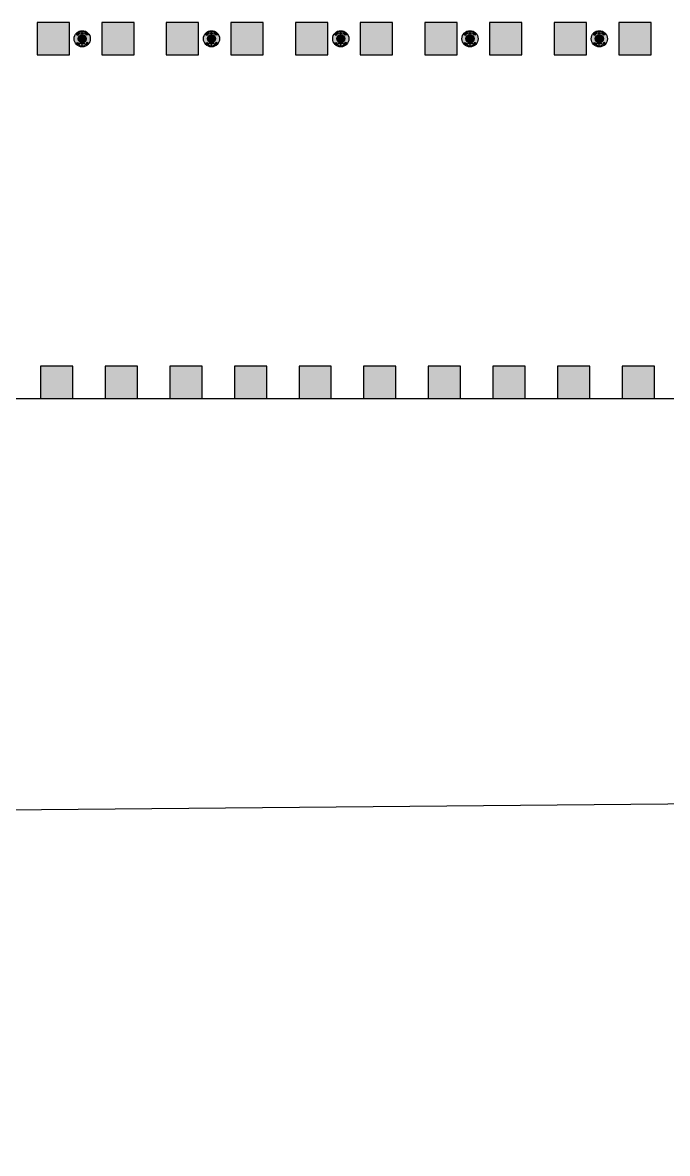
# Model space of a CAD drawing. Header units: metres. Extents: x 668617 to 675126, y 2286318 to 2293677.
# Drawn here: x 668816.72 to 668824.7, y 2287193.37 to 2287207.37 of the extents above; entities that cross this region are included whole.
import ezdxf

# ---------------------------------------------------------------- set-up
doc = ezdxf.new("R2010")
doc.units = ezdxf.units.M
doc.header["$MEASUREMENT"] = 0
for name, color, linetype in [('DMTG-B-CuadrosVerdes', 94, 'Continuous'), ('DMTG-M-VIALETON', 92, 'Continuous'), ('DMTG-PB-BANQUETAS', 251, 'Continuous'), ('DMTG-PB-LOTIFICACION', 253, 'Continuous'), ('DMTG-PB-MANZANAS', 251, 'Continuous')]:
    doc.layers.add(name, color=color, linetype=linetype)

# ---------------------------------------------------------------- blocks, each defined once
blk = doc.blocks.new('*U114')
h = blk.add_hatch(color=256)
h.dxf.hatch_style = 1
h.paths.add_polyline_path([(66.358, 4.25), (66.758, 4.25), (66.758, 4.65), (66.358, 4.65)])
h = blk.add_hatch(color=256)
h.dxf.hatch_style = 1
h.paths.add_polyline_path([(66.358, 4.25), (66.758, 4.25), (66.758, 4.65), (66.358, 4.65)])
h = blk.add_hatch(color=256)
h.dxf.hatch_style = 1
h.paths.add_polyline_path([(67.158, 4.25), (67.558, 4.25), (67.558, 4.65), (67.158, 4.65)])
h = blk.add_hatch(color=256)
h.dxf.hatch_style = 1
h.paths.add_polyline_path([(67.158, 4.25), (67.558, 4.25), (67.558, 4.65), (67.158, 4.65)])
h = blk.add_hatch(color=256)
h.dxf.hatch_style = 1
h.paths.add_polyline_path([(67.958, 4.25), (68.358, 4.25), (68.358, 4.65), (67.958, 4.65)])
h = blk.add_hatch(color=256)
h.dxf.hatch_style = 1
h.paths.add_polyline_path([(67.958, 4.25), (68.358, 4.25), (68.358, 4.65), (67.958, 4.65)])
h = blk.add_hatch(color=256)
h.dxf.hatch_style = 1
h.paths.add_polyline_path([(68.758, 4.25), (69.158, 4.25), (69.158, 4.65), (68.758, 4.65)])
h = blk.add_hatch(color=256)
h.dxf.hatch_style = 1
h.paths.add_polyline_path([(68.758, 4.25), (69.158, 4.25), (69.158, 4.65), (68.758, 4.65)])
h = blk.add_hatch(color=256)
h.dxf.hatch_style = 1
h.paths.add_polyline_path([(69.558, 4.25), (69.958, 4.25), (69.958, 4.65), (69.558, 4.65)])
h = blk.add_hatch(color=256)
h.dxf.hatch_style = 1
h.paths.add_polyline_path([(69.558, 4.25), (69.958, 4.25), (69.958, 4.65), (69.558, 4.65)])
h = blk.add_hatch(color=256)
h.dxf.hatch_style = 1
h.paths.add_polyline_path([(70.358, 4.25), (70.758, 4.25), (70.758, 4.65), (70.358, 4.65)])
h = blk.add_hatch(color=256)
h.dxf.hatch_style = 1
h.paths.add_polyline_path([(70.358, 4.25), (70.758, 4.25), (70.758, 4.65), (70.358, 4.65)])
h = blk.add_hatch(color=256)
h.dxf.hatch_style = 1
h.paths.add_polyline_path([(71.158, 4.25), (71.558, 4.25), (71.558, 4.65), (71.158, 4.65)])
h = blk.add_hatch(color=256)
h.dxf.hatch_style = 1
h.paths.add_polyline_path([(71.158, 4.25), (71.558, 4.25), (71.558, 4.65), (71.158, 4.65)])
h = blk.add_hatch(color=256)
h.dxf.hatch_style = 1
h.paths.add_polyline_path([(71.958, 4.25), (72.358, 4.25), (72.358, 4.65), (71.958, 4.65)])
h = blk.add_hatch(color=256)
h.dxf.hatch_style = 1
h.paths.add_polyline_path([(71.958, 4.25), (72.358, 4.25), (72.358, 4.65), (71.958, 4.65)])
h = blk.add_hatch(color=256)
h.dxf.hatch_style = 1
h.paths.add_polyline_path([(72.758, 4.25), (73.158, 4.25), (73.158, 4.65), (72.758, 4.65)])
h = blk.add_hatch(color=256)
h.dxf.hatch_style = 1
h.paths.add_polyline_path([(72.758, 4.25), (73.158, 4.25), (73.158, 4.65), (72.758, 4.65)])
h = blk.add_hatch(color=256)
h.dxf.hatch_style = 1
h.paths.add_polyline_path([(73.558, 4.25), (73.958, 4.25), (73.958, 4.65), (73.558, 4.65)])
h = blk.add_hatch(color=256)
h.dxf.hatch_style = 1
h.paths.add_polyline_path([(73.558, 4.25), (73.958, 4.25), (73.958, 4.65), (73.558, 4.65)])
h = blk.add_hatch(color=256)
h.dxf.hatch_style = 1
h.paths.add_polyline_path([(66.4, 0), (66.8, 0), (66.8, 0.4), (66.4, 0.4)])
h = blk.add_hatch(color=256)
h.dxf.hatch_style = 1
h.paths.add_polyline_path([(66.4, 0), (66.8, 0), (66.8, 0.4), (66.4, 0.4)])
h = blk.add_hatch(color=256)
h.dxf.hatch_style = 1
h.paths.add_polyline_path([(67.2, 0), (67.6, 0), (67.6, 0.4), (67.2, 0.4)])
h = blk.add_hatch(color=256)
h.dxf.hatch_style = 1
h.paths.add_polyline_path([(67.2, 0), (67.6, 0), (67.6, 0.4), (67.2, 0.4)])
h = blk.add_hatch(color=256)
h.dxf.hatch_style = 1
h.paths.add_polyline_path([(68, 0), (68.4, 0), (68.4, 0.4), (68, 0.4)])
h = blk.add_hatch(color=256)
h.dxf.hatch_style = 1
h.paths.add_polyline_path([(68, 0), (68.4, 0), (68.4, 0.4), (68, 0.4)])
h = blk.add_hatch(color=256)
h.dxf.hatch_style = 1
h.paths.add_polyline_path([(68.8, 0), (69.2, 0), (69.2, 0.4), (68.8, 0.4)])
h = blk.add_hatch(color=256)
h.dxf.hatch_style = 1
h.paths.add_polyline_path([(68.8, 0), (69.2, 0), (69.2, 0.4), (68.8, 0.4)])
h = blk.add_hatch(color=256)
h.dxf.hatch_style = 1
h.paths.add_polyline_path([(69.6, 0), (70, 0), (70, 0.4), (69.6, 0.4)])
h = blk.add_hatch(color=256)
h.dxf.hatch_style = 1
h.paths.add_polyline_path([(69.6, 0), (70, 0), (70, 0.4), (69.6, 0.4)])
h = blk.add_hatch(color=256)
h.dxf.hatch_style = 1
h.paths.add_polyline_path([(70.4, 0), (70.8, 0), (70.8, 0.4), (70.4, 0.4)])
h = blk.add_hatch(color=256)
h.dxf.hatch_style = 1
h.paths.add_polyline_path([(70.4, 0), (70.8, 0), (70.8, 0.4), (70.4, 0.4)])
h = blk.add_hatch(color=256)
h.dxf.hatch_style = 1
h.paths.add_polyline_path([(71.2, 0), (71.6, 0), (71.6, 0.4), (71.2, 0.4)])
h = blk.add_hatch(color=256)
h.dxf.hatch_style = 1
h.paths.add_polyline_path([(71.2, 0), (71.6, 0), (71.6, 0.4), (71.2, 0.4)])
h = blk.add_hatch(color=256)
h.dxf.hatch_style = 1
h.paths.add_polyline_path([(72, 0), (72.4, 0), (72.4, 0.4), (72, 0.4)])
h = blk.add_hatch(color=256)
h.dxf.hatch_style = 1
h.paths.add_polyline_path([(72, 0), (72.4, 0), (72.4, 0.4), (72, 0.4)])
h = blk.add_hatch(color=256)
h.dxf.hatch_style = 1
h.paths.add_polyline_path([(72.8, 0), (73.2, 0), (73.2, 0.4), (72.8, 0.4)])
h = blk.add_hatch(color=256)
h.dxf.hatch_style = 1
h.paths.add_polyline_path([(72.8, 0), (73.2, 0), (73.2, 0.4), (72.8, 0.4)])
h = blk.add_hatch(color=256)
h.dxf.hatch_style = 1
h.paths.add_polyline_path([(73.6, 0), (74, 0), (74, 0.4), (73.6, 0.4)])
h = blk.add_hatch(color=256)
h.dxf.hatch_style = 1
h.paths.add_polyline_path([(73.6, 0), (74, 0), (74, 0.4), (73.6, 0.4)])
for points in [[(66.358, 4.25), (66.758, 4.25), (66.758, 4.65), (66.358, 4.65)], [(66.358, 4.25), (66.758, 4.25), (66.758, 4.65), (66.358, 4.65)], [(67.158, 4.25), (67.558, 4.25), (67.558, 4.65), (67.158, 4.65)], [(67.158, 4.25), (67.558, 4.25), (67.558, 4.65), (67.158, 4.65)], [(67.958, 4.25), (68.358, 4.25), (68.358, 4.65), (67.958, 4.65)], [(67.958, 4.25), (68.358, 4.25), (68.358, 4.65), (67.958, 4.65)], [(68.758, 4.25), (69.158, 4.25), (69.158, 4.65), (68.758, 4.65)], [(68.758, 4.25), (69.158, 4.25), (69.158, 4.65), (68.758, 4.65)], [(69.558, 4.25), (69.958, 4.25), (69.958, 4.65), (69.558, 4.65)], [(69.558, 4.25), (69.958, 4.25), (69.958, 4.65), (69.558, 4.65)], [(70.358, 4.25), (70.758, 4.25), (70.758, 4.65), (70.358, 4.65)], [(70.358, 4.25), (70.758, 4.25), (70.758, 4.65), (70.358, 4.65)], [(71.158, 4.25), (71.558, 4.25), (71.558, 4.65), (71.158, 4.65)], [(71.158, 4.25), (71.558, 4.25), (71.558, 4.65), (71.158, 4.65)], [(71.958, 4.25), (72.358, 4.25), (72.358, 4.65), (71.958, 4.65)], [(71.958, 4.25), (72.358, 4.25), (72.358, 4.65), (71.958, 4.65)], [(72.758, 4.25), (73.158, 4.25), (73.158, 4.65), (72.758, 4.65)], [(72.758, 4.25), (73.158, 4.25), (73.158, 4.65), (72.758, 4.65)], [(73.558, 4.25), (73.958, 4.25), (73.958, 4.65), (73.558, 4.65)], [(73.558, 4.25), (73.958, 4.25), (73.958, 4.65), (73.558, 4.65)], [(66.4, 0), (66.8, 0), (66.8, 0.4), (66.4, 0.4)], [(66.4, 0), (66.8, 0), (66.8, 0.4), (66.4, 0.4)], [(67.2, 0), (67.6, 0), (67.6, 0.4), (67.2, 0.4)], [(67.2, 0), (67.6, 0), (67.6, 0.4), (67.2, 0.4)], [(68, 0), (68.4, 0), (68.4, 0.4), (68, 0.4)], [(68, 0), (68.4, 0), (68.4, 0.4), (68, 0.4)], [(68.8, 0), (69.2, 0), (69.2, 0.4), (68.8, 0.4)], [(68.8, 0), (69.2, 0), (69.2, 0.4), (68.8, 0.4)], [(69.6, 0), (70, 0), (70, 0.4), (69.6, 0.4)], [(69.6, 0), (70, 0), (70, 0.4), (69.6, 0.4)], [(70.4, 0), (70.8, 0), (70.8, 0.4), (70.4, 0.4)], [(70.4, 0), (70.8, 0), (70.8, 0.4), (70.4, 0.4)], [(71.2, 0), (71.6, 0), (71.6, 0.4), (71.2, 0.4)], [(71.2, 0), (71.6, 0), (71.6, 0.4), (71.2, 0.4)], [(72, 0), (72.4, 0), (72.4, 0.4), (72, 0.4)], [(72, 0), (72.4, 0), (72.4, 0.4), (72, 0.4)], [(72.8, 0), (73.2, 0), (73.2, 0.4), (72.8, 0.4)], [(72.8, 0), (73.2, 0), (73.2, 0.4), (72.8, 0.4)], [(73.6, 0), (74, 0), (74, 0.4), (73.6, 0.4)], [(73.6, 0), (74, 0), (74, 0.4), (73.6, 0.4)]]:
    blk.add_lwpolyline(points, close=True)
blk = doc.blocks.new('*U35')
at = {"true_color": 0x58ba48}
h = blk.add_hatch(color=85, dxfattribs=at)
h.dxf.hatch_style = 1
h.paths.add_polyline_path([(38.85, 11.3, 1), (38.95, 11.3, 1)], flags=0)
h.paths.add_polyline_path([(38.85, 11.368), (38.839, 11.379, 0.062746), (38.821, 11.361), (38.832, 11.35, 0.413879), (38.85, 11.35, 0.414549)], flags=17)
h.paths.add_polyline_path([(38.847, 11.359, -1), (38.835, 11.359, -1)], flags=16)
h.paths.add_polyline_path([(38.85, 11.3, 1), (38.95, 11.3, 1)], flags=16)
h.paths.add_polyline_path([(38.962, 11.379), (38.951, 11.368, 0.413879), (38.951, 11.35, 0.414549), (38.969, 11.35), (38.979, 11.361, 0.062746)], flags=17)
h.paths.add_polyline_path([(38.966, 11.359, -1), (38.954, 11.359, -1)], flags=16)
h.paths.add_polyline_path([(38.979, 11.238), (38.969, 11.249, 0.413879), (38.951, 11.249, 0.414549), (38.951, 11.231), (38.962, 11.221, 0.062746)], flags=17)
h.paths.add_polyline_path([(38.954, 11.24, -1), (38.966, 11.24, -1)], flags=16)
h.paths.add_polyline_path([(38.85, 11.249, 0.414549), (38.832, 11.249), (38.821, 11.238, 0.062746), (38.839, 11.221), (38.85, 11.231, 0.413879)], flags=17)
h.paths.add_polyline_path([(38.835, 11.24, -1), (38.847, 11.24, -1)], flags=16)
h.paths.add_polyline_path([(38.979, 11.361), (38.969, 11.35, -0.414549), (38.951, 11.35, -0.413879), (38.951, 11.368), (38.962, 11.379, 0.342564), (38.839, 11.379), (38.85, 11.368, -0.414549), (38.85, 11.35, -0.413879), (38.832, 11.35), (38.821, 11.361, 0.166532), (38.8, 11.3, 0.166532), (38.821, 11.238), (38.832, 11.249, -0.414549), (38.85, 11.249, -0.413879), (38.85, 11.231), (38.839, 11.221, 0.342564), (38.962, 11.221), (38.951, 11.231, -0.414549), (38.951, 11.249, -0.413879), (38.969, 11.249), (38.979, 11.238, 0.166532), (39, 11.3, 0.166532)])
h.paths.add_polyline_path([(38.95, 11.3, -1), (38.85, 11.3, -1)], flags=0)
h.paths.add_polyline_path([(38.929, 11.355, 0.245947), (38.871, 11.355), (38.86, 11.377, -0.245947), (38.941, 11.377)], flags=16)
h.paths.add_polyline_path([(38.929, 11.244), (38.941, 11.222, -0.245947), (38.86, 11.222), (38.871, 11.244, 0.245947)], flags=16)
h = blk.add_hatch(color=85, dxfattribs=at)
h.dxf.hatch_style = 1
h.paths.add_polyline_path([(38.85, 11.3, 1), (38.95, 11.3, 1)])
at = {"true_color": 0xc7c8ca}
h = blk.add_hatch(color=9, dxfattribs=at)
h.dxf.hatch_style = 1
h.paths.add_polyline_path([(38.941, 11.377, 0.245947), (38.86, 11.377), (38.871, 11.355, -0.245947), (38.929, 11.355)])
h.paths.add_polyline_path([(38.941, 11.222), (38.929, 11.244, -0.245947), (38.871, 11.244), (38.86, 11.222, 0.245947)])
at = {"true_color": 0x58ba48}
h = blk.add_hatch(color=85, dxfattribs=at)
h.dxf.hatch_style = 1
h.paths.add_polyline_path([(40.45, 11.3, 1), (40.55, 11.3, 1)], flags=0)
h.paths.add_polyline_path([(40.45, 11.368), (40.439, 11.379, 0.062746), (40.421, 11.361), (40.432, 11.35, 0.413879), (40.45, 11.35, 0.414549)], flags=17)
h.paths.add_polyline_path([(40.447, 11.359, -1), (40.435, 11.359, -1)], flags=16)
h.paths.add_polyline_path([(40.45, 11.3, 1), (40.55, 11.3, 1)], flags=16)
h.paths.add_polyline_path([(40.562, 11.379), (40.551, 11.368, 0.413879), (40.551, 11.35, 0.414549), (40.569, 11.35), (40.579, 11.361, 0.062746)], flags=17)
h.paths.add_polyline_path([(40.566, 11.359, -1), (40.554, 11.359, -1)], flags=16)
h.paths.add_polyline_path([(40.579, 11.238), (40.569, 11.249, 0.413879), (40.551, 11.249, 0.414549), (40.551, 11.231), (40.562, 11.221, 0.062746)], flags=17)
h.paths.add_polyline_path([(40.554, 11.24, -1), (40.566, 11.24, -1)], flags=16)
h.paths.add_polyline_path([(40.45, 11.249, 0.414549), (40.432, 11.249), (40.421, 11.238, 0.062746), (40.439, 11.221), (40.45, 11.231, 0.413879)], flags=17)
h.paths.add_polyline_path([(40.435, 11.24, -1), (40.447, 11.24, -1)], flags=16)
h.paths.add_polyline_path([(40.579, 11.361), (40.569, 11.35, -0.414549), (40.551, 11.35, -0.413879), (40.551, 11.368), (40.562, 11.379, 0.342564), (40.439, 11.379), (40.45, 11.368, -0.414549), (40.45, 11.35, -0.413879), (40.432, 11.35), (40.421, 11.361, 0.166532), (40.4, 11.3, 0.166532), (40.421, 11.238), (40.432, 11.249, -0.414549), (40.45, 11.249, -0.413879), (40.45, 11.231), (40.439, 11.221, 0.342564), (40.562, 11.221), (40.551, 11.231, -0.414549), (40.551, 11.249, -0.413879), (40.569, 11.249), (40.579, 11.238, 0.166532), (40.6, 11.3, 0.166532)])
h.paths.add_polyline_path([(40.55, 11.3, -1), (40.45, 11.3, -1)], flags=0)
h.paths.add_polyline_path([(40.529, 11.355, 0.245947), (40.471, 11.355), (40.46, 11.377, -0.245947), (40.541, 11.377)], flags=16)
h.paths.add_polyline_path([(40.529, 11.244), (40.541, 11.222, -0.245947), (40.46, 11.222), (40.471, 11.244, 0.245947)], flags=16)
h = blk.add_hatch(color=85, dxfattribs=at)
h.dxf.hatch_style = 1
h.paths.add_polyline_path([(40.45, 11.3, 1), (40.55, 11.3, 1)])
at = {"true_color": 0xc7c8ca}
h = blk.add_hatch(color=9, dxfattribs=at)
h.dxf.hatch_style = 1
h.paths.add_polyline_path([(40.541, 11.377, 0.245947), (40.46, 11.377), (40.471, 11.355, -0.245947), (40.529, 11.355)])
h.paths.add_polyline_path([(40.541, 11.222), (40.529, 11.244, -0.245947), (40.471, 11.244), (40.46, 11.222, 0.245947)])
at = {"true_color": 0x58ba48}
h = blk.add_hatch(color=85, dxfattribs=at)
h.dxf.hatch_style = 1
h.paths.add_polyline_path([(42.05, 11.3, 1), (42.15, 11.3, 1)], flags=0)
h.paths.add_polyline_path([(42.05, 11.368), (42.039, 11.379, 0.062746), (42.021, 11.361), (42.032, 11.35, 0.413879), (42.05, 11.35, 0.414549)], flags=17)
h.paths.add_polyline_path([(42.047, 11.359, -1), (42.035, 11.359, -1)], flags=16)
h.paths.add_polyline_path([(42.05, 11.3, 1), (42.15, 11.3, 1)], flags=16)
h.paths.add_polyline_path([(42.162, 11.379), (42.151, 11.368, 0.413879), (42.151, 11.35, 0.414549), (42.169, 11.35), (42.179, 11.361, 0.062746)], flags=17)
h.paths.add_polyline_path([(42.166, 11.359, -1), (42.154, 11.359, -1)], flags=16)
h.paths.add_polyline_path([(42.179, 11.238), (42.169, 11.249, 0.413879), (42.151, 11.249, 0.414549), (42.151, 11.231), (42.162, 11.221, 0.062746)], flags=17)
h.paths.add_polyline_path([(42.154, 11.24, -1), (42.166, 11.24, -1)], flags=16)
h.paths.add_polyline_path([(42.05, 11.249, 0.414549), (42.032, 11.249), (42.021, 11.238, 0.062746), (42.039, 11.221), (42.05, 11.231, 0.413879)], flags=17)
h.paths.add_polyline_path([(42.035, 11.24, -1), (42.047, 11.24, -1)], flags=16)
h.paths.add_polyline_path([(42.179, 11.361), (42.169, 11.35, -0.414549), (42.151, 11.35, -0.413879), (42.151, 11.368), (42.162, 11.379, 0.342564), (42.039, 11.379), (42.05, 11.368, -0.414549), (42.05, 11.35, -0.413879), (42.032, 11.35), (42.021, 11.361, 0.166532), (42, 11.3, 0.166532), (42.021, 11.238), (42.032, 11.249, -0.414549), (42.05, 11.249, -0.413879), (42.05, 11.231), (42.039, 11.221, 0.342564), (42.162, 11.221), (42.151, 11.231, -0.414549), (42.151, 11.249, -0.413879), (42.169, 11.249), (42.179, 11.238, 0.166532), (42.2, 11.3, 0.166532)])
h.paths.add_polyline_path([(42.15, 11.3, -1), (42.05, 11.3, -1)], flags=0)
h.paths.add_polyline_path([(42.129, 11.355, 0.245947), (42.071, 11.355), (42.06, 11.377, -0.245947), (42.141, 11.377)], flags=16)
h.paths.add_polyline_path([(42.129, 11.244), (42.141, 11.222, -0.245947), (42.06, 11.222), (42.071, 11.244, 0.245947)], flags=16)
h = blk.add_hatch(color=85, dxfattribs=at)
h.dxf.hatch_style = 1
h.paths.add_polyline_path([(42.05, 11.3, 1), (42.15, 11.3, 1)])
at = {"true_color": 0xc7c8ca}
h = blk.add_hatch(color=9, dxfattribs=at)
h.dxf.hatch_style = 1
h.paths.add_polyline_path([(42.141, 11.377, 0.245947), (42.06, 11.377), (42.071, 11.355, -0.245947), (42.129, 11.355)])
h.paths.add_polyline_path([(42.141, 11.222), (42.129, 11.244, -0.245947), (42.071, 11.244), (42.06, 11.222, 0.245947)])
at = {"true_color": 0x58ba48}
h = blk.add_hatch(color=85, dxfattribs=at)
h.dxf.hatch_style = 1
h.paths.add_polyline_path([(43.65, 11.3, 1), (43.75, 11.3, 1)], flags=0)
h.paths.add_polyline_path([(43.65, 11.368), (43.639, 11.379, 0.062746), (43.621, 11.361), (43.632, 11.35, 0.413879), (43.65, 11.35, 0.414549)], flags=17)
h.paths.add_polyline_path([(43.647, 11.359, -1), (43.635, 11.359, -1)], flags=16)
h.paths.add_polyline_path([(43.65, 11.3, 1), (43.75, 11.3, 1)], flags=16)
h.paths.add_polyline_path([(43.762, 11.379), (43.751, 11.368, 0.413879), (43.751, 11.35, 0.414549), (43.769, 11.35), (43.779, 11.361, 0.062746)], flags=17)
h.paths.add_polyline_path([(43.766, 11.359, -1), (43.754, 11.359, -1)], flags=16)
h.paths.add_polyline_path([(43.779, 11.238), (43.769, 11.249, 0.413879), (43.751, 11.249, 0.414549), (43.751, 11.231), (43.762, 11.221, 0.062746)], flags=17)
h.paths.add_polyline_path([(43.754, 11.24, -1), (43.766, 11.24, -1)], flags=16)
h.paths.add_polyline_path([(43.65, 11.249, 0.414549), (43.632, 11.249), (43.621, 11.238, 0.062746), (43.639, 11.221), (43.65, 11.231, 0.413879)], flags=17)
h.paths.add_polyline_path([(43.635, 11.24, -1), (43.647, 11.24, -1)], flags=16)
h.paths.add_polyline_path([(43.779, 11.361), (43.769, 11.35, -0.414549), (43.751, 11.35, -0.413879), (43.751, 11.368), (43.762, 11.379, 0.342564), (43.639, 11.379), (43.65, 11.368, -0.414549), (43.65, 11.35, -0.413879), (43.632, 11.35), (43.621, 11.361, 0.166532), (43.6, 11.3, 0.166532), (43.621, 11.238), (43.632, 11.249, -0.414549), (43.65, 11.249, -0.413879), (43.65, 11.231), (43.639, 11.221, 0.342564), (43.762, 11.221), (43.751, 11.231, -0.414549), (43.751, 11.249, -0.413879), (43.769, 11.249), (43.779, 11.238, 0.166532), (43.8, 11.3, 0.166532)])
h.paths.add_polyline_path([(43.75, 11.3, -1), (43.65, 11.3, -1)], flags=0)
h.paths.add_polyline_path([(43.729, 11.355, 0.245947), (43.671, 11.355), (43.66, 11.377, -0.245947), (43.741, 11.377)], flags=16)
h.paths.add_polyline_path([(43.729, 11.244), (43.741, 11.222, -0.245947), (43.66, 11.222), (43.671, 11.244, 0.245947)], flags=16)
h = blk.add_hatch(color=85, dxfattribs=at)
h.dxf.hatch_style = 1
h.paths.add_polyline_path([(43.65, 11.3, 1), (43.75, 11.3, 1)])
at = {"true_color": 0xc7c8ca}
h = blk.add_hatch(color=9, dxfattribs=at)
h.dxf.hatch_style = 1
h.paths.add_polyline_path([(43.741, 11.377, 0.245947), (43.66, 11.377), (43.671, 11.355, -0.245947), (43.729, 11.355)])
h.paths.add_polyline_path([(43.741, 11.222), (43.729, 11.244, -0.245947), (43.671, 11.244), (43.66, 11.222, 0.245947)])
at = {"true_color": 0x58ba48}
h = blk.add_hatch(color=85, dxfattribs=at)
h.dxf.hatch_style = 1
h.paths.add_polyline_path([(45.25, 11.3, 1), (45.35, 11.3, 1)], flags=0)
h.paths.add_polyline_path([(45.25, 11.368), (45.239, 11.379, 0.062746), (45.221, 11.361), (45.232, 11.35, 0.413879), (45.25, 11.35, 0.414549)], flags=17)
h.paths.add_polyline_path([(45.247, 11.359, -1), (45.235, 11.359, -1)], flags=16)
h.paths.add_polyline_path([(45.25, 11.3, 1), (45.35, 11.3, 1)], flags=16)
h.paths.add_polyline_path([(45.362, 11.379), (45.351, 11.368, 0.413879), (45.351, 11.35, 0.414549), (45.369, 11.35), (45.379, 11.361, 0.062746)], flags=17)
h.paths.add_polyline_path([(45.366, 11.359, -1), (45.354, 11.359, -1)], flags=16)
h.paths.add_polyline_path([(45.379, 11.238), (45.369, 11.249, 0.413879), (45.351, 11.249, 0.414549), (45.351, 11.231), (45.362, 11.221, 0.062746)], flags=17)
h.paths.add_polyline_path([(45.354, 11.24, -1), (45.366, 11.24, -1)], flags=16)
h.paths.add_polyline_path([(45.25, 11.249, 0.414549), (45.232, 11.249), (45.221, 11.238, 0.062746), (45.239, 11.221), (45.25, 11.231, 0.413879)], flags=17)
h.paths.add_polyline_path([(45.235, 11.24, -1), (45.247, 11.24, -1)], flags=16)
h.paths.add_polyline_path([(45.379, 11.361), (45.369, 11.35, -0.414549), (45.351, 11.35, -0.413879), (45.351, 11.368), (45.362, 11.379, 0.342564), (45.239, 11.379), (45.25, 11.368, -0.414549), (45.25, 11.35, -0.413879), (45.232, 11.35), (45.221, 11.361, 0.166532), (45.2, 11.3, 0.166532), (45.221, 11.238), (45.232, 11.249, -0.414549), (45.25, 11.249, -0.413879), (45.25, 11.231), (45.239, 11.221, 0.342564), (45.362, 11.221), (45.351, 11.231, -0.414549), (45.351, 11.249, -0.413879), (45.369, 11.249), (45.379, 11.238, 0.166532), (45.4, 11.3, 0.166532)])
h.paths.add_polyline_path([(45.35, 11.3, -1), (45.25, 11.3, -1)], flags=0)
h.paths.add_polyline_path([(45.329, 11.355, 0.245947), (45.271, 11.355), (45.26, 11.377, -0.245947), (45.341, 11.377)], flags=16)
h.paths.add_polyline_path([(45.329, 11.244), (45.341, 11.222, -0.245947), (45.26, 11.222), (45.271, 11.244, 0.245947)], flags=16)
h = blk.add_hatch(color=85, dxfattribs=at)
h.dxf.hatch_style = 1
h.paths.add_polyline_path([(45.25, 11.3, 1), (45.35, 11.3, 1)])
at = {"true_color": 0xc7c8ca}
h = blk.add_hatch(color=9, dxfattribs=at)
h.dxf.hatch_style = 1
h.paths.add_polyline_path([(45.341, 11.377, 0.245947), (45.26, 11.377), (45.271, 11.355, -0.245947), (45.329, 11.355)])
h.paths.add_polyline_path([(45.341, 11.222), (45.329, 11.244, -0.245947), (45.271, 11.244), (45.26, 11.222, 0.245947)])
at = {"color": 18, "true_color": 0x000000}
for points in [[(38.85, 11.368), (38.839, 11.379, 0.062746), (38.821, 11.361), (38.832, 11.35, 0.413879), (38.85, 11.35, 0.414549)], [(38.941, 11.377), (38.929, 11.355, 0.245947), (38.871, 11.355), (38.86, 11.377, -0.245947)], [(38.951, 11.368), (38.962, 11.379, -0.062746), (38.979, 11.361), (38.969, 11.35, -0.413879), (38.951, 11.35, -0.414549)], [(40.45, 11.368), (40.439, 11.379, 0.062746), (40.421, 11.361), (40.432, 11.35, 0.413879), (40.45, 11.35, 0.414549)], [(40.541, 11.377), (40.529, 11.355, 0.245947), (40.471, 11.355), (40.46, 11.377, -0.245947)], [(40.551, 11.368), (40.562, 11.379, -0.062746), (40.579, 11.361), (40.569, 11.35, -0.413879), (40.551, 11.35, -0.414549)], [(42.05, 11.368), (42.039, 11.379, 0.062746), (42.021, 11.361), (42.032, 11.35, 0.413879), (42.05, 11.35, 0.414549)], [(42.141, 11.377), (42.129, 11.355, 0.245947), (42.071, 11.355), (42.06, 11.377, -0.245947)], [(42.151, 11.368), (42.162, 11.379, -0.062746), (42.179, 11.361), (42.169, 11.35, -0.413879), (42.151, 11.35, -0.414549)], [(43.65, 11.368), (43.639, 11.379, 0.062746), (43.621, 11.361), (43.632, 11.35, 0.413879), (43.65, 11.35, 0.414549)], [(43.741, 11.377), (43.729, 11.355, 0.245947), (43.671, 11.355), (43.66, 11.377, -0.245947)], [(43.751, 11.368), (43.762, 11.379, -0.062746), (43.779, 11.361), (43.769, 11.35, -0.413879), (43.751, 11.35, -0.414549)], [(45.25, 11.368), (45.239, 11.379, 0.062746), (45.221, 11.361), (45.232, 11.35, 0.413879), (45.25, 11.35, 0.414549)], [(45.341, 11.377), (45.329, 11.355, 0.245947), (45.271, 11.355), (45.26, 11.377, -0.245947)], [(45.351, 11.368), (45.362, 11.379, -0.062746), (45.379, 11.361), (45.369, 11.35, -0.413879), (45.351, 11.35, -0.414549)], [(38.85, 11.231), (38.839, 11.221, -0.062746), (38.821, 11.238), (38.832, 11.249, -0.413879), (38.85, 11.249, -0.414549)], [(38.941, 11.222), (38.929, 11.244, -0.245947), (38.871, 11.244), (38.86, 11.222, 0.245947)], [(38.951, 11.231), (38.962, 11.221, 0.062746), (38.979, 11.238), (38.969, 11.249, 0.413879), (38.951, 11.249, 0.414549)], [(40.45, 11.231), (40.439, 11.221, -0.062746), (40.421, 11.238), (40.432, 11.249, -0.413879), (40.45, 11.249, -0.414549)], [(40.541, 11.222), (40.529, 11.244, -0.245947), (40.471, 11.244), (40.46, 11.222, 0.245947)], [(40.551, 11.231), (40.562, 11.221, 0.062746), (40.579, 11.238), (40.569, 11.249, 0.413879), (40.551, 11.249, 0.414549)], [(42.05, 11.231), (42.039, 11.221, -0.062746), (42.021, 11.238), (42.032, 11.249, -0.413879), (42.05, 11.249, -0.414549)], [(42.141, 11.222), (42.129, 11.244, -0.245947), (42.071, 11.244), (42.06, 11.222, 0.245947)], [(42.151, 11.231), (42.162, 11.221, 0.062746), (42.179, 11.238), (42.169, 11.249, 0.413879), (42.151, 11.249, 0.414549)], [(43.65, 11.231), (43.639, 11.221, -0.062746), (43.621, 11.238), (43.632, 11.249, -0.413879), (43.65, 11.249, -0.414549)], [(43.741, 11.222), (43.729, 11.244, -0.245947), (43.671, 11.244), (43.66, 11.222, 0.245947)], [(43.751, 11.231), (43.762, 11.221, 0.062746), (43.779, 11.238), (43.769, 11.249, 0.413879), (43.751, 11.249, 0.414549)], [(45.25, 11.231), (45.239, 11.221, -0.062746), (45.221, 11.238), (45.232, 11.249, -0.413879), (45.25, 11.249, -0.414549)], [(45.341, 11.222), (45.329, 11.244, -0.245947), (45.271, 11.244), (45.26, 11.222, 0.245947)], [(45.351, 11.231), (45.362, 11.221, 0.062746), (45.379, 11.238), (45.369, 11.249, 0.413879), (45.351, 11.249, 0.414549)]]:
    blk.add_lwpolyline(points, format="xyb", close=True, dxfattribs=at)
for points in [[(38.9, 11.2), (38.9, 11.4)], [(40.5, 11.2), (40.5, 11.4)], [(42.1, 11.2), (42.1, 11.4)], [(43.7, 11.2), (43.7, 11.4)], [(45.3, 11.2), (45.3, 11.4)]]:
    blk.add_lwpolyline(points)
for centre, radius in [((38.9, 11.3), 0.1), ((38.841, 11.359), 0.00613), ((38.9, 11.3), 0.05), ((38.96, 11.359), 0.00613), ((40.5, 11.3), 0.1), ((40.441, 11.359), 0.00613), ((40.5, 11.3), 0.05), ((40.56, 11.359), 0.00613), ((42.1, 11.3), 0.1), ((42.041, 11.359), 0.00613), ((42.1, 11.3), 0.05), ((42.16, 11.359), 0.00613), ((43.7, 11.3), 0.1), ((43.641, 11.359), 0.00613), ((43.7, 11.3), 0.05), ((43.76, 11.359), 0.00613), ((45.3, 11.3), 0.1), ((45.241, 11.359), 0.00613), ((45.3, 11.3), 0.05), ((45.36, 11.359), 0.00613), ((38.841, 11.24), 0.00613), ((38.96, 11.24), 0.00613), ((40.441, 11.24), 0.00613), ((40.56, 11.24), 0.00613), ((42.041, 11.24), 0.00613), ((42.16, 11.24), 0.00613), ((43.641, 11.24), 0.00613), ((43.76, 11.24), 0.00613), ((45.241, 11.24), 0.00613), ((45.36, 11.24), 0.00613)]:
    blk.add_circle(centre, radius, dxfattribs=at)

msp = doc.modelspace()

# ---------------------------------------------------------------- linework, layer by layer
at = {"layer": 'DMTG-PB-BANQUETAS', "flags": 128}
msp.add_lwpolyline([(668753.4798, 2287092.52787, -0.41648439), (668749.45704, 2287096.53602), (668749.66703, 2287198.75698, -0.41908257), (668753.6595, 2287202.71495), (668814.79702, 2287202.71632), (668877.34258, 2287202.71773, -0.41549866), (668881.34263, 2287198.70027), (668880.89825, 2287096.8517), (668880.67767, 2287096.23231), (668880.37734, 2287095.64651), (668880.00433, 2287095.10525), (668879.56372, 2287094.61749), (668879.06256, 2287094.19117), (668878.51091, 2287093.83324), (668877.91681, 2287093.55161), (668877.29129, 2287093.34822), (668876.64439, 2287093.229), (668753.4798, 2287092.52787)], format="xyb", dxfattribs=at)
at = {"layer": 'DMTG-PB-LOTIFICACION', "flags": 128}
msp.add_lwpolyline([(668815.57992, 2287197.61649), (668837.92939, 2287197.82146)], dxfattribs=at)
at = {"layer": 'DMTG-PB-MANZANAS', "flags": 128}
msp.add_lwpolyline([(668875.77843, 2287198.18231), (668875.95292, 2287157.4112), (668876.04961, 2287134.82059), (668876.12463, 2287117.29011), (668876.20561, 2287098.3696), (668848.5262, 2287098.13198), (668816.01684, 2287097.86383), (668801.2771, 2287097.75119), (668776.01759, 2287097.54385), (668755.94799, 2287097.37856), (668755.94848, 2287129.88995), (668755.92618, 2287142.23164), (668755.91879, 2287157.94118), (668755.91086, 2287162.13134), (668755.90904, 2287171.90177), (668755.90714, 2287181.69221), (668755.90136, 2287197.06288), (668775.83092, 2287197.23757), (668795.5104, 2287197.4312), (668815.57992, 2287197.61649), (668837.92939, 2287197.82146)], close=True, dxfattribs=at)

# ---------------------------------------------------------------- block references
at = {"layer": 'DMTG-B-CuadrosVerdes', "rotation": 0.001244434201044779}
msp.add_blockref('*U114', (668750.539, 2287202.71599), dxfattribs=at)
at = {"layer": 'DMTG-M-VIALETON', "rotation": 0.001244434180265421}
msp.add_blockref('*U35', (668778.55615, 2287195.86686), dxfattribs=at)

doc.saveas('drawing.dxf')
